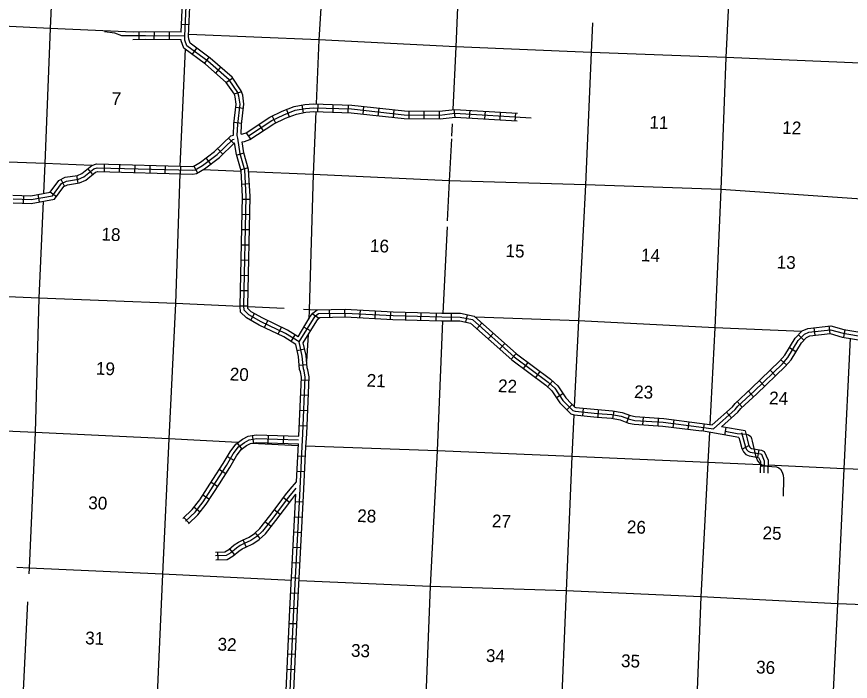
# Model space of a CAD drawing. Extents: x 291208 to 1127536, y 15644499 to 16741055.
# Drawn here: x 651331 to 683956, y 16450259 to 16476266 of the extents above; entities that cross this region are included whole.
import ezdxf

# ---------------------------------------------------------------- set-up
doc = ezdxf.new("R2010")
doc.units = 0
for name, color, linetype in [('L13', 7, 'Continuous'), ('L14', 7, 'Continuous'), ('L8', 7, 'Continuous')]:
    doc.layers.add(name, color=color, linetype=linetype)

msp = doc.modelspace()

# ---------------------------------------------------------------- linework, layer by layer
at = {"layer": 'L13'}
for p, q in [((657924, 16474997), (657721, 16470421)), ((668371, 16472074), (668347, 16471595)), ((660111, 16470210), (658612, 16470274)), ((668173, 16468037), (668007, 16464665)), ((661794, 16464845), (660371, 16464909)), ((663075, 16464786), (662555, 16464810))]:
    msp.add_line(p, q, dxfattribs=at)
for points in [[(653091, 16486168), (652881, 16481054), (652648, 16475807), (652439, 16470518), (652386, 16469351)], [(663614, 16482876), (663484, 16480573), (663151, 16475354), (663049, 16472862)], [(668846, 16482225), (668744, 16480367), (668519, 16475087), (668398, 16472630)], [(679350, 16479962), (679082, 16474666), (678893, 16469502), (678648, 16464096), (678456, 16460308)], [(655887, 16475665), (652648, 16475807), (647313, 16476065), (643212, 16476233)], [(673860, 16476028), (673813, 16474864), (673590, 16469692), (673313, 16464363), (673149, 16461013)], [(694578, 16473985), (689551, 16474206), (684350, 16474443), (679082, 16474666), (673813, 16474864), (668519, 16475087), (663151, 16475354), (658064, 16475570)], [(663036, 16472550), (662935, 16470090), (662784, 16464799), (662765, 16464436)], [(668342, 16471482), (668261, 16469841), (668184, 16468277)], [(654270, 16470446), (652439, 16470518), (649216, 16470643)], [(657710, 16470121), (657550, 16465038), (657282, 16459750), (657040, 16454454), (656797, 16449157), (656614, 16443871)], [(690580, 16468876), (689285, 16468951), (684208, 16469136), (678893, 16469502), (673590, 16469692), (668261, 16469841), (662935, 16470090), (660412, 16470197)], [(652371, 16469044), (652197, 16465255), (652056, 16459997), (651814, 16454692), (651802, 16454461)], [(660071, 16464923), (657550, 16465038), (652197, 16465255), (646996, 16465467), (641670, 16465742), (636434, 16465938), (635126, 16466006)], [(667994, 16464365), (667785, 16459281), (667517, 16453968), (667309, 16448704), (667112, 16443505)], [(682053, 16463953), (678648, 16464096), (673313, 16464363), (669275, 16464514)], [(662732, 16463820), (662676, 16462781)], [(683949, 16463682), (683699, 16458576), (683456, 16453296), (683190, 16448050), (682964, 16442745), (682739, 16437464), (682595, 16434795)], [(659987, 16459601), (657282, 16459750), (652056, 16459997), (646797, 16460228), (641503, 16460451), (636151, 16460676), (633992, 16460764)], [(673133, 16460688), (673053, 16459050), (672837, 16453794), (672611, 16448505), (672410, 16443166), (672303, 16441054)], [(678441, 16460007), (678380, 16458817), (678105, 16453563), (677896, 16448274), (677638, 16442994), (677394, 16437672), (677330, 16436319)], [(662351, 16459470), (660535, 16459571)], [(680431, 16458724), (678380, 16458817), (673053, 16459050), (667785, 16459281), (662651, 16459457)], [(704671, 16457690), (699479, 16457917), (694177, 16458141), (688884, 16458389), (683699, 16458576), (680731, 16458711)], [(662082, 16454207), (657040, 16454454), (651814, 16454692), (651334, 16454712)], [(705828, 16452344), (704522, 16452406), (699261, 16452595), (693994, 16452868), (688642, 16453101), (683456, 16453296), (678105, 16453563), (672837, 16453794), (667517, 16453968), (662382, 16454193)], [(651749, 16453363), (651554, 16449370), (651341, 16444180)]]:
    msp.add_lwpolyline(points, dxfattribs=at)
at = {"layer": 'L8'}
for p, q in [((656125, 16475367), (656119, 16475665)), ((656716, 16475368), (656720, 16475666)), ((657313, 16475360), (657317, 16475659)), ((658080, 16475943), (657782, 16475956)), ((658373, 16475037), (658195, 16474797)), ((658852, 16474682), (658675, 16474442)), ((659314, 16474286), (659117, 16474061)), ((659784, 16473860), (659537, 16473694)), ((660132, 16473326), (659848, 16473234)), ((660204, 16472676), (659908, 16472712)), ((662486, 16472800), (662541, 16472507)), ((663112, 16472847), (663102, 16472549)), ((663708, 16472827), (663698, 16472529)), ((664304, 16472807), (664294, 16472509)), ((664909, 16472752), (664877, 16472455)), ((661889, 16472629), (661996, 16472350)), ((665502, 16472687), (665470, 16472390)), ((666096, 16472622), (666063, 16472325)), ((666675, 16472575), (666672, 16472277)), ((667271, 16472570), (667269, 16472272)), ((667868, 16472565), (667865, 16472267)), ((668440, 16472635), (668477, 16472339)), ((669063, 16472603), (669045, 16472305)), ((669659, 16472566), (669640, 16472269)), ((670254, 16472530), (670236, 16472232)), ((670850, 16472493), (670831, 16472195)), ((660133, 16472084), (659837, 16472119)), ((661335, 16472376), (661466, 16472108)), ((660814, 16472050), (660978, 16471800)), ((659832, 16471303), (659625, 16471517)), ((660315, 16471722), (660479, 16471473)), ((659403, 16470888), (659196, 16471103)), ((659937, 16470853), (660225, 16470933)), ((654763, 16470201), (654771, 16470500)), ((655359, 16470185), (655367, 16470484)), ((655956, 16470169), (655964, 16470468)), ((656552, 16470153), (656560, 16470452)), ((657148, 16470137), (657156, 16470436)), ((658412, 16470163), (658267, 16470424)), ((658928, 16470500), (658747, 16470737)), ((654309, 16470092), (654121, 16470324)), ((657745, 16470121), (657753, 16470420)), ((660098, 16470278), (660385, 16470359)), ((653206, 16469631), (653071, 16469897)), ((653735, 16469753), (653691, 16470048)), ((660138, 16469717), (660436, 16469733)), ((651603, 16468972), (651612, 16469270)), ((652225, 16469019), (652174, 16469313)), ((652883, 16469218), (652644, 16469396)), ((660162, 16469132), (660460, 16469126)), ((660149, 16468536), (660447, 16468529)), ((660136, 16467939), (660434, 16467933)), ((660123, 16467343), (660422, 16467336)), ((660111, 16466746), (660409, 16466740)), ((660098, 16466150), (660396, 16466144)), ((660085, 16465553), (660384, 16465547)), ((660073, 16464957), (660371, 16464951)), ((660491, 16464388), (660638, 16464648)), ((663142, 16464463), (662899, 16464636)), ((663584, 16464507), (663578, 16464806)), ((664181, 16464519), (664175, 16464817)), ((664765, 16464488), (664781, 16464786)), ((665361, 16464456), (665377, 16464754)), ((665957, 16464424), (665973, 16464722)), ((666557, 16464405), (666565, 16464703)), ((667154, 16464389), (667162, 16464687)), ((667750, 16464372), (667758, 16464671)), ((668349, 16464363), (668352, 16464661)), ((668912, 16464310), (668971, 16464603)), ((661025, 16464103), (661155, 16464372)), ((669341, 16464054), (669539, 16464277)), ((661563, 16463844), (661692, 16464113)), ((662829, 16463967), (662574, 16464123)), ((682575, 16463799), (682541, 16464095)), ((683168, 16463866), (683134, 16464163)), ((683703, 16463723), (683751, 16464017)), ((662069, 16463560), (662226, 16463814)), ((669786, 16463658), (669985, 16463880)), ((682142, 16463613), (681926, 16463818)), ((662309, 16463201), (662601, 16463263)), ((670232, 16463261), (670430, 16463483)), ((681824, 16463149), (681569, 16463304)), ((670677, 16462864), (670876, 16463087)), ((662390, 16462629), (662687, 16462656)), ((671164, 16462497), (671342, 16462736)), ((681464, 16462644), (681240, 16462841)), ((671643, 16462141), (671821, 16462380)), ((681032, 16462216), (680825, 16462430)), ((662468, 16462061), (662766, 16462049)), ((672105, 16461786), (672304, 16462008)), ((680604, 16461801), (680396, 16462015)), ((662444, 16461465), (662742, 16461453)), ((672454, 16461359), (672705, 16461521)), ((680168, 16461386), (679967, 16461607)), ((672858, 16460881), (673068, 16461093)), ((679727, 16460985), (679526, 16461206)), ((662419, 16460869), (662718, 16460857)), ((673486, 16460649), (673516, 16460946)), ((674084, 16460589), (674105, 16460887)), ((674662, 16460542), (674715, 16460836)), ((675208, 16460392), (675315, 16460671)), ((679304, 16460565), (679106, 16460788)), ((675840, 16460299), (675859, 16460597)), ((676435, 16460260), (676455, 16460558)), ((677019, 16460197), (677057, 16460493)), ((677611, 16460122), (677648, 16460418)), ((678199, 16460044), (678243, 16460339)), ((662395, 16460273), (662693, 16460261)), ((679078, 16460191), (679026, 16459897)), ((660546, 16459877), (660601, 16459584)), ((661172, 16459891), (661163, 16459593)), ((661769, 16459871), (661759, 16459573)), ((659961, 16459580), (660143, 16459344)), ((679722, 16459345), (679987, 16459483)), ((659574, 16459055), (659833, 16458908)), ((662333, 16459083), (662631, 16459068)), ((680332, 16459025), (680386, 16459318)), ((680431, 16458691), (680730, 16458685)), ((659270, 16458552), (659520, 16458390)), ((662304, 16458487), (662602, 16458472)), ((658945, 16458051), (659196, 16457890)), ((658622, 16457550), (658873, 16457388)), ((662010, 16457262), (661772, 16457441)), ((658279, 16457080), (658513, 16456896)), ((662244, 16457295), (662542, 16457280)), ((661649, 16456785), (661412, 16456966)), ((657877, 16456667), (658085, 16456453)), ((661284, 16456312), (661049, 16456496)), ((662213, 16456700), (662511, 16456684)), ((660864, 16455854), (660666, 16456077)), ((662182, 16456104), (662480, 16456088)), ((660318, 16455525), (660193, 16455796)), ((659858, 16455216), (659667, 16455445)), ((662151, 16455508), (662449, 16455493)), ((659215, 16455020), (659207, 16455318)), ((662120, 16454912), (662418, 16454897)), ((662089, 16454317), (662386, 16454301)), ((662057, 16453721), (662355, 16453705)), ((662026, 16453125), (662324, 16453109)), ((661999, 16452528), (662297, 16452515)), ((661972, 16451932), (662270, 16451919)), ((661946, 16451336), (662244, 16451323)), ((661919, 16450740), (662217, 16450727))]:
    msp.add_line(p, q, dxfattribs=at)
for points in [[(659980, 16471508), (659960, 16471617), (659980, 16472059), (660073, 16472840), (660029, 16473160), (659985, 16473296), (659648, 16473795), (658812, 16474526), (657995, 16475131), (657913, 16475352), (657911, 16475502), (658266, 16483425), (658300, 16484568), (658230, 16485047), (658252, 16485556), (658326, 16486088), (658401, 16487371), (658603, 16491340), (659002, 16499878)], [(657768, 16475654), (658116, 16483430), (658150, 16484559), (658079, 16485040), (658103, 16485570), (658155, 16485945)], [(660113, 16471671), (660130, 16472047), (660225, 16472842), (660176, 16473194), (660121, 16473362), (659762, 16473895), (658906, 16474643), (658120, 16475225), (658063, 16475380), (658061, 16475500), (658409, 16483268)], [(657911, 16475502), (656375, 16475521), (655856, 16475511), (655447, 16475521), (655176, 16475616), (654768, 16475668)], [(657768, 16475654), (656374, 16475671), (655886, 16475661)], [(657763, 16475354), (656375, 16475371), (655881, 16475361)], [(659810, 16471625), (659830, 16472071), (659922, 16472839), (659882, 16473126), (659849, 16473229), (659535, 16473695), (658718, 16474409), (657870, 16475037), (657763, 16475324), (657763, 16475354)], [(660113, 16471671), (660183, 16471678), (660318, 16471725), (661240, 16472331), (661725, 16472567), (662194, 16472747), (662611, 16472825), (662946, 16472854), (664446, 16472803), (666506, 16472578), (667884, 16472566), (668476, 16472640), (670933, 16472489)], [(660154, 16471374), (660248, 16471383), (660452, 16471454), (661389, 16472069), (661845, 16472292), (662276, 16472457), (662652, 16472527), (662954, 16472553), (664425, 16472504), (666489, 16472278), (667901, 16472265), (668485, 16472339), (670919, 16472189)], [(660397, 16471598), (661315, 16472200), (661785, 16472430), (662235, 16472602), (662631, 16472676), (662950, 16472703), (664435, 16472654), (666497, 16472428), (667892, 16472415), (668481, 16472489), (671464, 16472306)], [(651185, 16469285), (651882, 16469262), (652642, 16469396), (652983, 16469853), (653233, 16469980), (653708, 16470051), (653876, 16470126), (654272, 16470448), (654459, 16470509), (658198, 16470409), (658260, 16470421), (658522, 16470567), (659077, 16470989), (659713, 16471604), (659810, 16471625)], [(651192, 16469135), (651893, 16469112), (652727, 16469258), (653082, 16469735), (653279, 16469835), (653750, 16469906), (653955, 16469997), (654345, 16470314), (654481, 16470358), (658211, 16470258), (658313, 16470279), (658604, 16470441), (659175, 16470875), (659786, 16471466), (659842, 16471478)], [(661991, 16449014), (662173, 16453067), (662406, 16457527), (662500, 16459445), (662531, 16459945), (662622, 16462164), (662583, 16462408), (662552, 16462493), (662507, 16462988), (662390, 16463537), (661853, 16463870), (660896, 16464331), (660415, 16464603), (660239, 16464778), (660222, 16464946), (660313, 16469228), (660259, 16470258), (660079, 16470902), (659980, 16471508)], [(651200, 16468984), (651904, 16468961), (652812, 16469121), (653182, 16469618), (653325, 16469691), (653793, 16469761), (654034, 16469868), (654418, 16470180), (654502, 16470207), (658224, 16470108), (658365, 16470136), (658686, 16470315), (659273, 16470761), (659858, 16471327)], [(662377, 16459852), (662471, 16462155), (662437, 16462370), (662404, 16462461), (662358, 16462966), (662256, 16463443), (661781, 16463738), (660826, 16464198), (660324, 16464482), (660095, 16464709), (660071, 16464939), (660163, 16469226), (660110, 16470234), (659932, 16470869), (659858, 16471327)], [(662341, 16463744), (661925, 16464002), (660965, 16464464), (660507, 16464723), (660383, 16464846), (660372, 16464952), (660463, 16469231), (660408, 16470283), (660225, 16470934), (660154, 16471374)], [(662341, 16463744), (662823, 16464530), (662919, 16464666), (663089, 16464797), (664189, 16464818), (666068, 16464717), (667968, 16464666), (668699, 16464659), (669233, 16464551), (670898, 16463068), (672224, 16462081), (672511, 16461824), (672818, 16461347), (673030, 16461131), (673172, 16460991), (673214, 16460978), (674069, 16460890), (674646, 16460849), (675033, 16460779), (675355, 16460656), (675540, 16460618), (676651, 16460546), (678053, 16460367), (678550, 16460294), (679339, 16460996), (679444, 16461132), (680094, 16461724), (681187, 16462782), (681394, 16463017), (681800, 16463687), (682068, 16463969), (682287, 16464067), (683187, 16464170), (683703, 16464026), (684560, 16463885)], [(662390, 16463537), (662948, 16464448), (663029, 16464561), (663141, 16464648), (664187, 16464668), (666062, 16464567), (667965, 16464516), (668683, 16464509), (669164, 16464412), (670803, 16462952), (672129, 16461965), (672396, 16461726), (672700, 16461253), (672924, 16461025), (673092, 16460859), (673183, 16460830), (674056, 16460741), (674628, 16460700), (674992, 16460634), (675313, 16460512), (675520, 16460469), (676637, 16460396), (678033, 16460219), (678597, 16460136), (679449, 16460893), (679555, 16461030), (680197, 16461614), (681296, 16462678), (681516, 16462928), (681920, 16463595), (682157, 16463844), (682327, 16463920), (683175, 16464018), (683671, 16463879), (684500, 16463743)], [(662549, 16463510), (663074, 16464365), (663138, 16464456), (663194, 16464499), (664184, 16464518), (666056, 16464418), (667962, 16464366), (668668, 16464359), (669094, 16464273), (670708, 16462835), (672034, 16461849), (672280, 16461628), (672583, 16461158), (672818, 16460919), (673012, 16460727), (673152, 16460682), (674043, 16460591), (674609, 16460551), (674952, 16460489), (675271, 16460367), (675500, 16460320), (676622, 16460247), (678125, 16460056)], [(678918, 16460220), (679559, 16460790), (679666, 16460928), (680300, 16461505), (681404, 16462575), (681637, 16462839), (682040, 16463504), (682245, 16463719), (682367, 16463774), (683163, 16463865), (683638, 16463732), (684441, 16463601)], [(661995, 16443741), (661984, 16444206), (662056, 16445624), (662097, 16445836), (662185, 16446253), (662205, 16446710), (662138, 16447302), (662102, 16447594), (662141, 16449009), (662322, 16453060), (662556, 16457520), (662650, 16459437), (662681, 16459937), (662772, 16462172), (662729, 16462445), (662699, 16462526), (662656, 16463011), (662549, 16463510)], [(679599, 16459795), (678125, 16460056)], [(679841, 16460057), (678918, 16460220)], [(679052, 16460044), (679529, 16459960), (679727, 16459944), (679879, 16459934), (679973, 16459902), (680057, 16459839), (680093, 16459766), (680114, 16459656), (680240, 16459091), (680328, 16458893), (680412, 16458783), (680506, 16458730), (680606, 16458699), (680705, 16458678), (680888, 16458662), (681071, 16458652), (681154, 16458615), (681217, 16458558), (681285, 16458443), (681322, 16458325), (681343, 16458200), (681332, 16457509)], [(679703, 16459991), (679776, 16459708), (679849, 16459425), (679899, 16459330), (679960, 16459263), (680039, 16459230), (680435, 16459157), (680475, 16459141), (680585, 16458888), (680575, 16458411)], [(679841, 16460057), (679921, 16459745), (679990, 16459479), (680022, 16459417), (680048, 16459389), (680083, 16459374), (680478, 16459302), (680589, 16459255), (680735, 16458918), (680725, 16458408)], [(657840, 16456631), (658198, 16456980), (658501, 16457364), (659010, 16458154), (659415, 16458778), (659680, 16459243), (659907, 16459539), (660164, 16459738), (660384, 16459848), (660703, 16459907), (662377, 16459852)], [(657944, 16456524), (658310, 16456879), (658624, 16457277), (659136, 16458072), (659544, 16458700), (659805, 16459160), (660014, 16459432), (660244, 16459610), (660432, 16459704), (660715, 16459756), (662360, 16459703)], [(679599, 16459795), (679631, 16459671), (679708, 16459371), (679775, 16459243), (679871, 16459138), (679996, 16459085), (680365, 16459018), (680434, 16458858), (680425, 16458414)], [(658049, 16456416), (658422, 16456779), (658746, 16457190), (659262, 16457991), (659672, 16458622), (659930, 16459077), (660121, 16459325), (660324, 16459482), (660480, 16459560), (660726, 16459606), (662355, 16459553)], [(662282, 16458069), (662355, 16459553)], [(659111, 16455316), (659480, 16455326), (659629, 16455415), (659845, 16455595), (660006, 16455704), (660163, 16455783), (660425, 16455904), (660632, 16456048), (660845, 16456237), (661234, 16456733), (661567, 16457171), (661855, 16457553), (662031, 16457783), (662282, 16458069)], [(662262, 16457818), (662147, 16457688), (661974, 16457463), (661687, 16457081), (661352, 16456641), (660955, 16456134), (660725, 16455930), (660500, 16455773), (660228, 16455648), (660082, 16455574), (659936, 16455475), (659716, 16455292), (659523, 16455177), (659115, 16455166)], [(659119, 16455016), (659566, 16455028), (659803, 16455169), (660026, 16455355), (660158, 16455445), (660293, 16455512), (660575, 16455642), (660818, 16455812), (661065, 16456031), (661471, 16456550), (661806, 16456990), (662094, 16457372), (662259, 16457587)], [(661695, 16443739), (661684, 16444210), (661758, 16445660), (661803, 16445896), (661886, 16446290), (661904, 16446700), (661840, 16447267), (661802, 16447580), (661841, 16449020), (662023, 16453075), (662259, 16457587)]]:
    msp.add_lwpolyline(points, dxfattribs=at)

# ---------------------------------------------------------------- texts
at = {"layer": 'L14'}
for s, p in [('7', (655039, 16472815)), ('11', (676088, 16471893)), ('12', (681284, 16471685)), ('18', (654641, 16467512)), ('16', (665150, 16467064)), ('15', (670455, 16466865)), ('14', (675756, 16466697)), ('13', (681067, 16466418)), ('19', (654425, 16462261)), ('20', (659662, 16462035)), ('21', (665020, 16461792)), ('22', (670160, 16461578)), ('23', (675487, 16461346)), ('24', (680769, 16461102)), ('30', (654124, 16457001)), ('28', (664650, 16456496)), ('27', (669922, 16456290)), ('26', (675203, 16456059)), ('25', (680513, 16455823)), ('31', (654004, 16451711)), ('32', (659185, 16451466)), ('33', (664407, 16451224)), ('34', (669686, 16451022)), ('35', (674974, 16450820)), ('36', (680260, 16450572))]:
    msp.add_text(s, height=500, rotation=357.7079, dxfattribs=at).set_placement(p)

doc.saveas('drawing.dxf')
